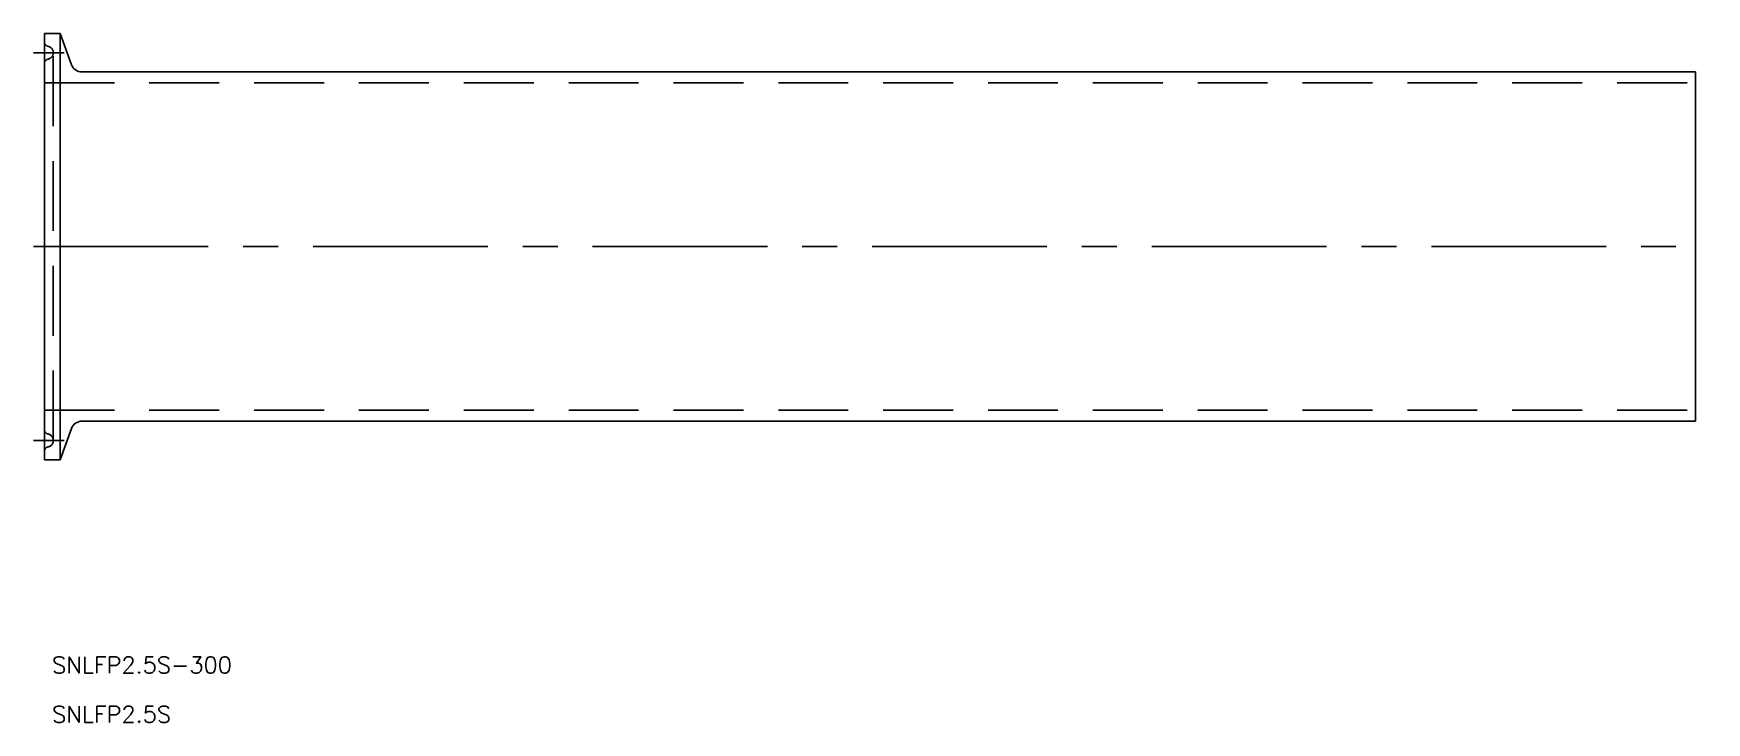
# Model space of a CAD drawing. Extents: x -2 to 302, y -87 to 39.
import ezdxf

# ---------------------------------------------------------------- set-up
doc = ezdxf.new("R2010")
doc.units = 0
doc.linetypes.add('CENTER', pattern=[50.8, 31.75, -6.35, 6.35, -6.35])
doc.linetypes.add('DASHED', pattern=[19.05, 12.7, -6.35])
doc.layers.get('0').update_dxf_attribs({"linetype": 'CONTINUOUS'})
doc.layers.add('CENTER', color=1, linetype='CENTER')
doc.styles.get("Standard").update_dxf_attribs({"font": 'txt.shx', "height": 3, "bigfont": 'bigfont.shx'})

msp = doc.modelspace()

# ---------------------------------------------------------------- linework, layer by layer
at = {"color": 7, "linetype": 'CONTINUOUS'}
for p, q in [((0, -38.75), (0, 38.75)), ((0, 38.75), (2.85, 38.75)), ((2.85, 38.75), (4.92, 33.07)), ((2.85, 38.75), (2.85, -38.75)), ((300, 31.75), (6.8, 31.75)), ((300, -31.75), (300, 31.75)), ((2.85, -38.75), (4.92, -33.07)), ((300, -31.75), (6.8, -31.75)), ((0, -38.75), (2.85, -38.75))]:
    msp.add_line(p, q, dxfattribs=at)
at = {"color": 3, "linetype": 'DASHED'}
for p, q in [((1.6, -35.25), (1.6, 35.25)), ((0, 29.75), (300, 29.75)), ((0, -29.75), (300, -29.75))]:
    msp.add_line(p, q, dxfattribs=at)
for centre, radius, start, end in [((0.8, 37.21), 0.8, 180, 258.463), ((0.8, 33.29), 0.8, 101.537, 180), ((0.4, 35.25), 1.2, 281.537, 78.463), ((0.8, -33.29), 0.8, 180, 258.463), ((0.8, -37.21), 0.8, 101.537, 180), ((0.4, -35.25), 1.2, 281.537, 78.463)]:
    msp.add_arc(centre, radius, start, end, dxfattribs=at)
at = {"color": 7, "linetype": 'CONTINUOUS'}
for centre, start, end in [((6.8, 33.75), 200, 270), ((6.8, -33.75), 90, 160)]:
    msp.add_arc(centre, 2, start, end, dxfattribs=at)
at = {"layer": 'CENTER', "color": 1, "linetype": 'CENTER'}
for p, q in [((3.6, 35.25), (-2, 35.25)), ((-2, 0), (302, 0)), ((3.6, -35.25), (-2, -35.25))]:
    msp.add_line(p, q, dxfattribs=at)

# ---------------------------------------------------------------- texts
at = {"color": 7, "linetype": 'CONTINUOUS'}
for s, p in [('SNLFP2.5S-300', (1.39, -77.58)), ('SNLFP2.5S', (1.39, -86.54))]:
    msp.add_text(s, height=3, dxfattribs=at).set_placement(p)

doc.saveas('drawing.dxf')
